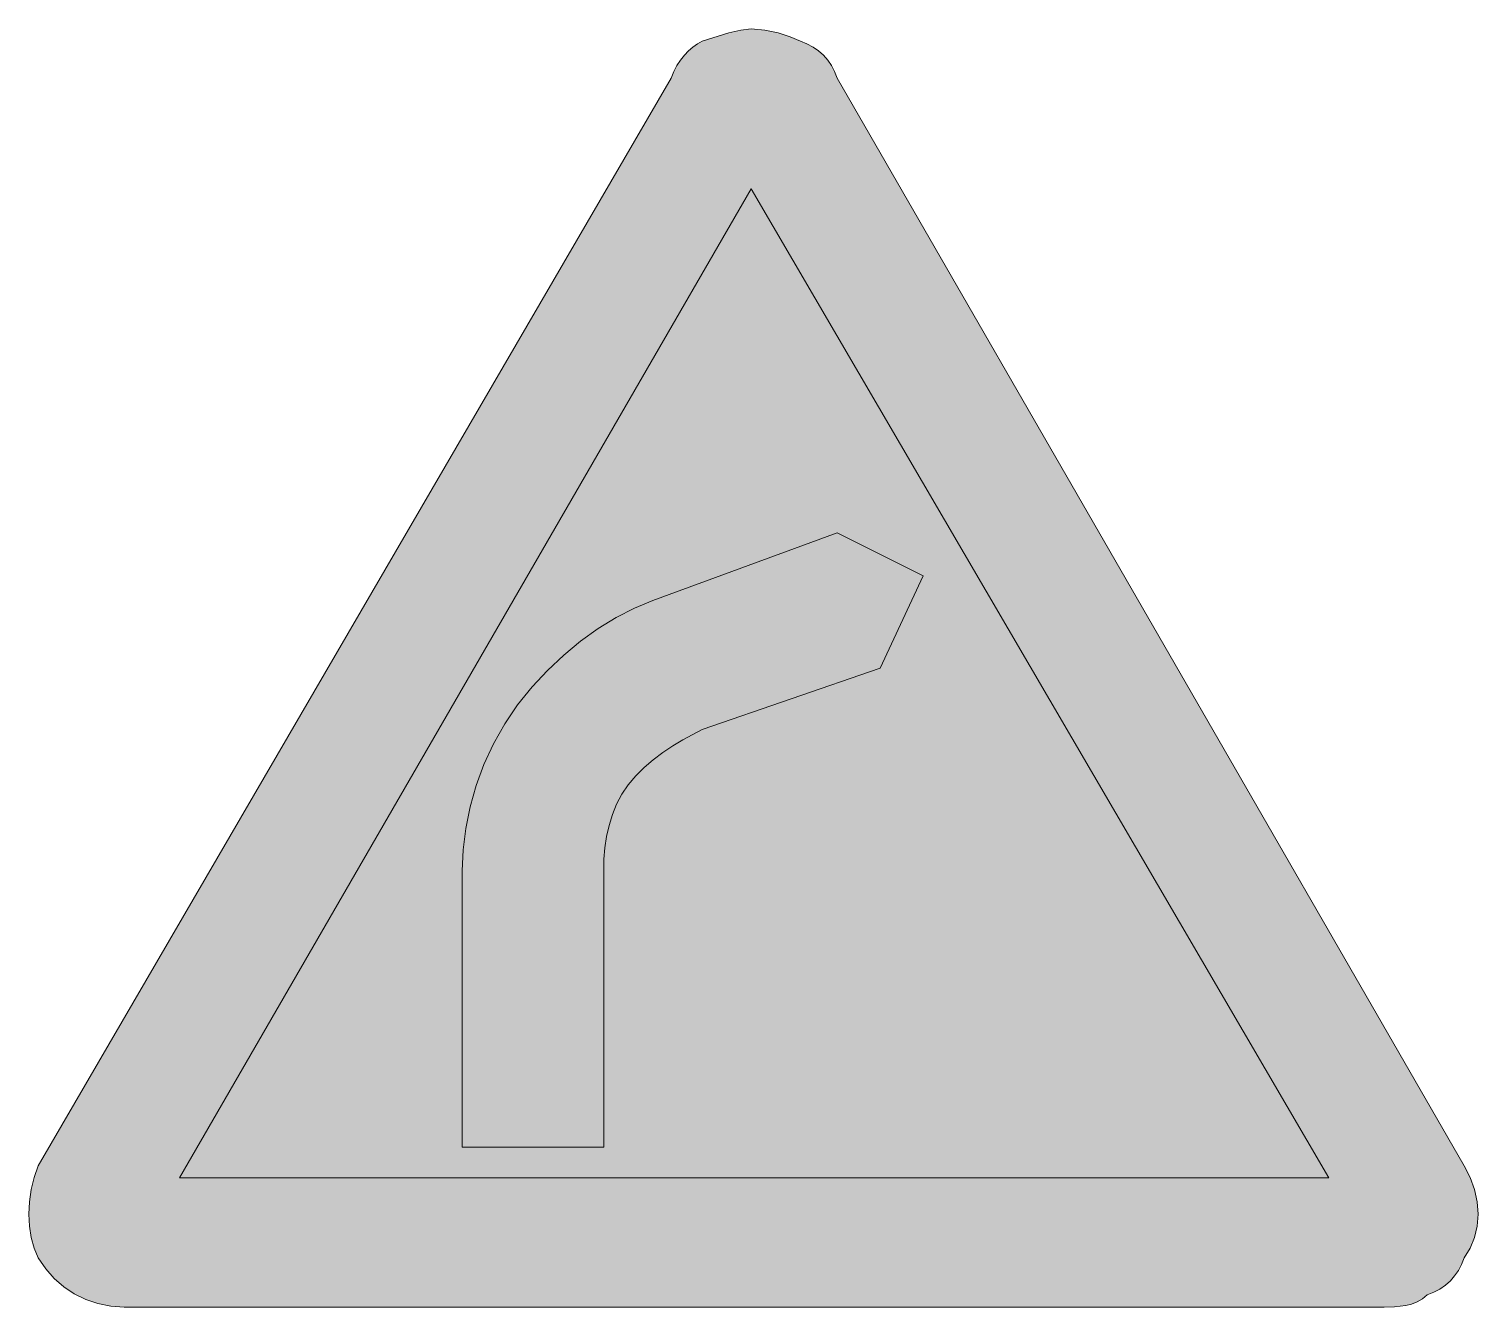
# Model space of a CAD drawing. Header units: metres. Extents: x 143 to 426, y 11 to 260.
import ezdxf

# ---------------------------------------------------------------- set-up
doc = ezdxf.new("R2010")
doc.units = ezdxf.units.M
for name, color, linetype, true_color in [('FILL_BLACK_000000', 7, 'Continuous', 0x000000), ('FILL_RED_FF0000', 7, 'Continuous', 0xff0000), ('FILL_WHITE_FFFFFF', 7, 'Continuous', 0xffffff)]:
    doc.layers.add(name, color=color, linetype=linetype, true_color=true_color)

msp = doc.modelspace()

# ---------------------------------------------------------------- hatches: boundary and pattern name
at = {"layer": 'FILL_BLACK_000000', "true_color": 0x000000}
h = msp.add_hatch(color=7, dxfattribs=at)
h.dxf.hatch_style = 1
h.paths.add_polyline_path([(317.49, 153.36), (309.09, 135.36), (274.29, 123.36), (270.52, 121.33), (268.57, 120.15), (266.64, 118.86), (264.76, 117.45), (262.98, 115.93), (261.35, 114.3), (259.89, 112.56), (258.65, 110.71), (257.62, 108.75), (256.79, 106.72), (256.14, 104.61), (255.66, 102.45), (255.33, 100.24), (255.15, 98.01), (255.09, 95.76), (255.09, 41.76), (227.49, 41.76), (227.49, 95.76), (227.66, 99.86), (228.16, 104.03), (229.01, 108.23), (230.19, 112.41), (231.71, 116.54), (233.56, 120.57), (235.76, 124.45), (238.29, 128.16), (241.1, 131.65), (244.1, 134.89), (247.28, 137.88), (250.59, 140.61), (254.02, 143.05), (257.53, 145.2), (261.09, 147.04), (264.69, 148.56), (300.69, 161.76), (317.49, 153.36)])
at = {"layer": 'FILL_RED_FF0000', "true_color": 0xff0000}
h = msp.add_hatch(color=7, dxfattribs=at)
h.dxf.hatch_style = 1
h.paths.add_polyline_path([(268.29, 250.56), (268.79, 251.85), (269.4, 253.03), (270.08, 254.1), (270.84, 255.06), (271.65, 255.9), (272.51, 256.63), (273.39, 257.25), (274.29, 257.76), (279.54, 259.41), (281.88, 259.95), (283.89, 260.16), (286.57, 259.95), (289.14, 259.41), (291.48, 258.64), (293.49, 257.76), (294.78, 257.25), (295.96, 256.63), (297.03, 255.9), (297.99, 255.06), (298.83, 254.1), (299.56, 253.03), (300.18, 251.85), (300.69, 250.56), (423.09, 38.16), (424.27, 35.86), (425.12, 33.49), (425.62, 31.09), (425.79, 28.71), (425.62, 26.38), (425.12, 24.15), (424.27, 22.07), (423.09, 20.16), (422.58, 18.87), (421.97, 17.68), (421.23, 16.62), (420.39, 15.66), (419.43, 14.82), (418.36, 14.08), (417.18, 13.47), (415.89, 12.96), (414.94, 12.17), (413.9, 11.57), (412.81, 11.15), (411.69, 10.86), (409.48, 10.6), (407.49, 10.56), (161.49, 10.56), (158.85, 10.73), (156.33, 11.22), (153.96, 12.02), (151.74, 13.11), (149.69, 14.49), (147.82, 16.13), (146.15, 18.02), (144.69, 20.16), (143.9, 22.07), (143.34, 24.15), (143, 26.38), (142.89, 28.71), (143, 31.09), (143.34, 33.49), (143.9, 35.86), (144.69, 38.16), (268.29, 250.56)])
at = {"layer": 'FILL_WHITE_FFFFFF', "true_color": 0xffffff}
h = msp.add_hatch(color=7, dxfattribs=at)
h.dxf.hatch_style = 1
h.paths.add_polyline_path([(172.29, 35.76), (283.89, 228.96), (396.69, 35.76), (172.29, 35.76)])

# ---------------------------------------------------------------- linework, layer by layer
at = {"layer": 'FILL_BLACK_000000', "lineweight": 0, "true_color": 0x000000}
msp.add_lwpolyline([(317.49, 153.36), (309.09, 135.36), (274.29, 123.36), (270.52, 121.33), (268.57, 120.15), (266.64, 118.86), (264.76, 117.45), (262.98, 115.93), (261.35, 114.3), (259.89, 112.56), (258.65, 110.71), (257.62, 108.75), (256.79, 106.72), (256.14, 104.61), (255.66, 102.45), (255.33, 100.24), (255.15, 98.01), (255.09, 95.76), (255.09, 41.76), (227.49, 41.76), (227.49, 95.76), (227.66, 99.86), (228.16, 104.03), (229.01, 108.23), (230.19, 112.41), (231.71, 116.54), (233.56, 120.57), (235.76, 124.45), (238.29, 128.16), (241.1, 131.65), (244.1, 134.89), (247.28, 137.88), (250.59, 140.61), (254.02, 143.05), (257.53, 145.2), (261.09, 147.04), (264.69, 148.56), (300.69, 161.76)], close=True, dxfattribs=at)
at = {"layer": 'FILL_RED_FF0000', "lineweight": 0, "true_color": 0xff0000}
msp.add_lwpolyline([(268.29, 250.56), (268.79, 251.85), (269.4, 253.03), (270.08, 254.1), (270.84, 255.06), (271.65, 255.9), (272.51, 256.63), (273.39, 257.25), (274.29, 257.76), (279.54, 259.41), (281.88, 259.95), (283.89, 260.16), (286.57, 259.95), (289.14, 259.41), (291.48, 258.64), (293.49, 257.76), (294.78, 257.25), (295.96, 256.63), (297.03, 255.9), (297.99, 255.06), (298.83, 254.1), (299.56, 253.03), (300.18, 251.85), (300.69, 250.56), (423.09, 38.16), (424.27, 35.86), (425.12, 33.49), (425.62, 31.09), (425.79, 28.71), (425.62, 26.38), (425.12, 24.15), (424.27, 22.07), (423.09, 20.16), (422.58, 18.87), (421.97, 17.68), (421.23, 16.62), (420.39, 15.66), (419.43, 14.82), (418.36, 14.08), (417.18, 13.47), (415.89, 12.96), (414.94, 12.17), (413.9, 11.57), (412.81, 11.15), (411.69, 10.86), (409.48, 10.6), (407.49, 10.56), (161.49, 10.56), (158.85, 10.73), (156.33, 11.22), (153.96, 12.02), (151.74, 13.11), (149.69, 14.49), (147.82, 16.13), (146.15, 18.02), (144.69, 20.16), (143.9, 22.07), (143.34, 24.15), (143, 26.38), (142.89, 28.71), (143, 31.09), (143.34, 33.49), (143.9, 35.86), (144.69, 38.16)], close=True, dxfattribs=at)
at = {"layer": 'FILL_WHITE_FFFFFF', "lineweight": 0, "true_color": 0xff0000}
msp.add_lwpolyline([(172.29, 35.76), (283.89, 228.96), (396.69, 35.76)], close=True, dxfattribs=at)

doc.saveas('drawing.dxf')
